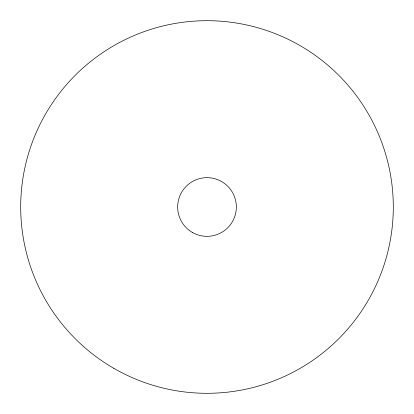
<?xml version="1.0" encoding="UTF-8"?>
<svg xmlns="http://www.w3.org/2000/svg" width="414" height="414" viewBox="0 0 414 414"><rect width="100%" height="100%" fill="white"/><g stroke="black" fill="none" stroke-linecap="round" stroke-linejoin="round"><path stroke-width="0.62" d="M113.85 368.341A186.3 186.3 0 0 0 393.3 207A186.3 186.3 0 0 0 113.85 45.659A186.3 186.3 0 0 0 113.85 368.341M192.329 232.409A29.342 29.342 0 0 0 236.342 207A29.342 29.342 0 0 0 192.329 181.591A29.342 29.342 0 0 0 192.329 232.409"/></g></svg>
